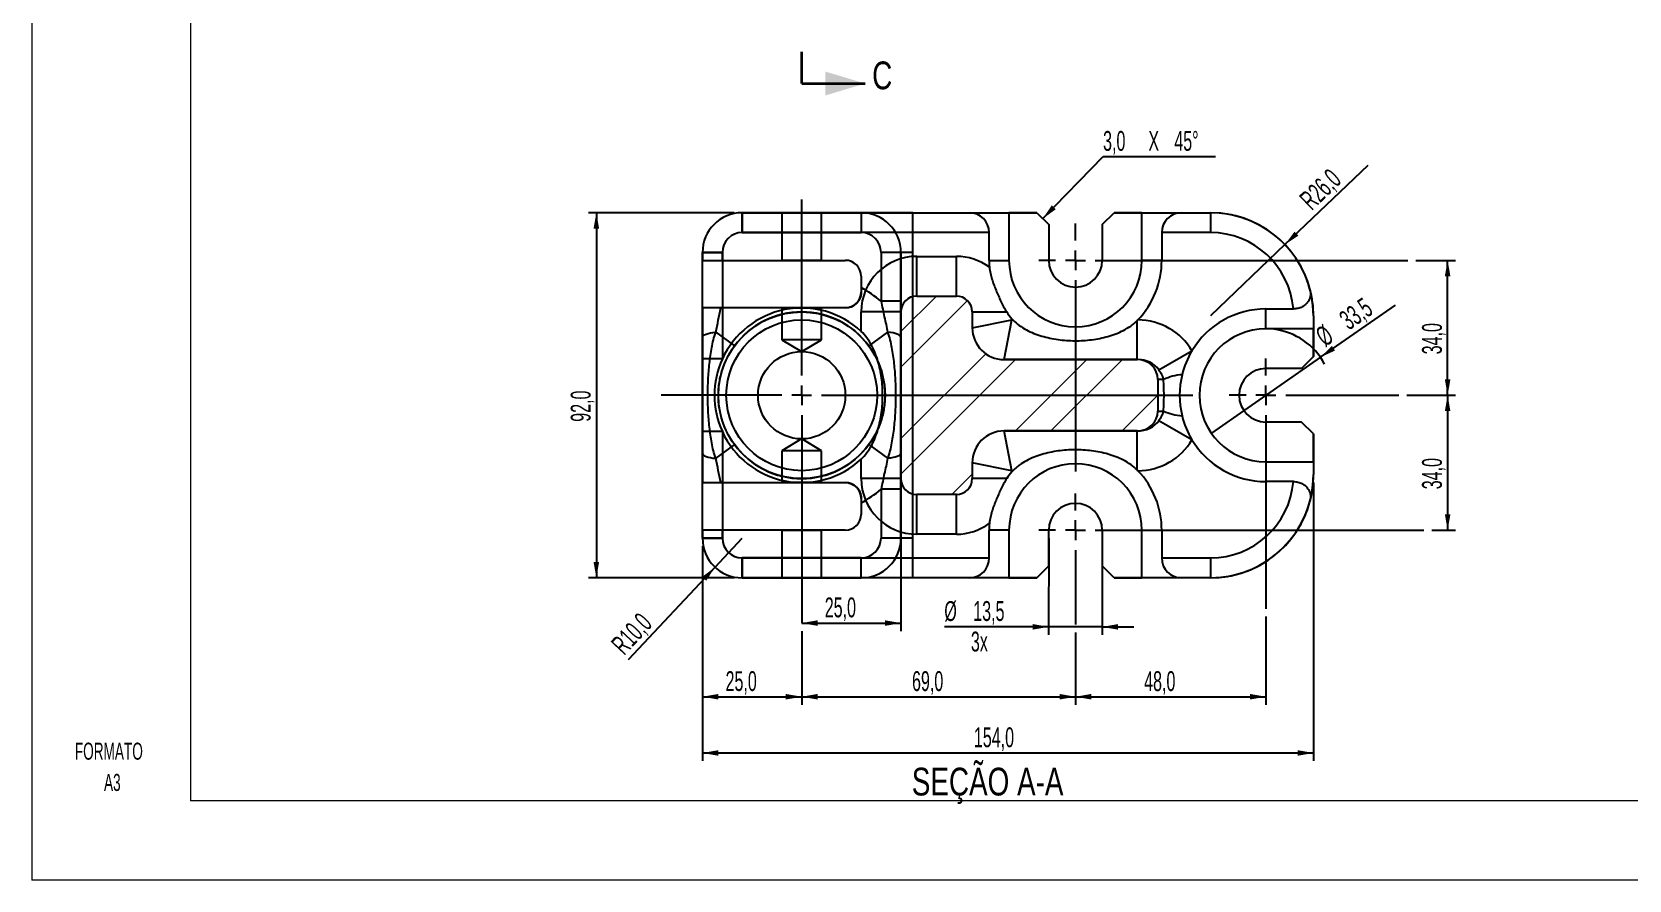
# Model space of a CAD drawing. Header units: millimetres. Extents: x 0 to 840, y 0 to 594.
# Drawn here: x 0 to 402.5, y 0 to 213.7 of the extents above; entities that cross this region are included whole.
import ezdxf

# ---------------------------------------------------------------- set-up
doc = ezdxf.new("R2010")
doc.units = ezdxf.units.MM
doc.header["$LTSCALE"] = 2
doc.linetypes.add('PHANTOM', pattern=[12.7, 6.35, -1.27, 1.27, -1.27, 1.27, -1.27])
doc.layers.add('COTAS', color=7, linetype='Continuous')
doc.styles.add('SLDTEXTSTYLE0', font='TXT', dxfattribs={"width": 0.595745})
doc.styles.add('SLDTEXTSTYLE5', font='TXT', dxfattribs={"width": 0.605})
doc.styles.add('SLDTEXTSTYLE6', font='TXT', dxfattribs={"width": 0.75})
doc.dimstyles.new('SLDDIMSTYLE0', dxfattribs={"dimtxt": 5, "dimasz": 4, "dimexe": 0, "dimexo": 0.0625, "dimgap": 1.25, "dimtad": 1, "dimdec": 1, "dimrnd": 1e-09, "dimzin": 12, "dimdsep": 46, "dimtxsty": 'SLDTEXTSTYLE5', "dimsah": 1, "dimcen": 0.09, "dimadec": 0, "dimazin": 3, "dimtfac": 1, "dimtdec": 3, "dimtofl": 0, "dimtmove": 0, "dimatfit": 3, "dimfxl": 0, "dimfrac": 2, "dimtolj": 1, "dimtzin": 12, "dimarcsym": 0})
doc.dimstyles.new('SLDDIMSTYLE1', dxfattribs={"dimtxt": 5, "dimasz": 4, "dimexe": 0, "dimexo": 0.0625, "dimgap": 1.25, "dimtad": 1, "dimdec": 1, "dimrnd": 1e-09, "dimzin": 12, "dimdsep": 46, "dimtxsty": 'SLDTEXTSTYLE5', "dimsah": 1, "dimcen": 0, "dimadec": 0, "dimazin": 3, "dimtfac": 1, "dimtdec": 3, "dimtofl": 0, "dimtmove": 0, "dimatfit": 3, "dimfxl": 0, "dimfrac": 2, "dimtolj": 1, "dimtzin": 12, "dimarcsym": 0})
doc.dimstyles.new('SLDDIMSTYLE2', dxfattribs={"dimtxt": 5, "dimasz": 4, "dimexe": 0, "dimexo": 0.0625, "dimgap": 1.25, "dimtad": 1, "dimdec": 1, "dimrnd": 1e-09, "dimzin": 12, "dimdsep": 46, "dimtxsty": 'SLDTEXTSTYLE5', "dimsah": 1, "dimcen": 0.09, "dimadec": 0, "dimazin": 3, "dimtfac": 1, "dimtdec": 3, "dimtmove": 0, "dimatfit": 0, "dimfxl": 0, "dimfrac": 2, "dimtolj": 1, "dimtzin": 12, "dimarcsym": 0})
doc.dimstyles.new('SLDDIMSTYLE3', dxfattribs={"dimtxt": 5, "dimasz": 4, "dimexe": 0, "dimexo": 0.0625, "dimgap": 1.25, "dimtad": 1, "dimdec": 1, "dimrnd": 1e-09, "dimzin": 12, "dimdsep": 46, "dimtxsty": 'SLDTEXTSTYLE5', "dimblk1": 'NONE', "dimsah": 1, "dimcen": 0, "dimadec": 0, "dimazin": 3, "dimtfac": 1, "dimtdec": 3, "dimtmove": 0, "dimatfit": 3, "dimldrblk": 'NONE', "dimfxl": 0, "dimfrac": 2, "dimtolj": 1, "dimtzin": 12, "dimarcsym": 0})

# ---------------------------------------------------------------- blocks, each defined once
blk = doc.blocks.new('SW_NOTE_0')
at = {"color": 0, "linetype": 'Continuous', "lineweight": 18, "insert": (0, 5.55), "char_height": 4.303, "attachment_point": 1, "style": 'SLDTEXTSTYLE0'}
blk.add_mtext('FORMATO', dxfattribs=at)
blk = doc.blocks.new('SW_NOTE_0_1')
at = {"color": 0, "linetype": 'Continuous', "lineweight": 18, "insert": (0, 5.55), "char_height": 4.303, "attachment_point": 1, "style": 'SLDTEXTSTYLE0'}
blk.add_mtext('A3', dxfattribs=at)
blk = doc.blocks.new('Bloco2')
at = {"color": 7, "linetype": 'Continuous', "lineweight": 18}
for p, q in [((0.17, 594.13), (0.17, 0.13)), ((40.17, 574.13), (40.17, 20.13)), ((821.17, 20.13), (40.17, 20.13)), ((840.17, 0.13), (0.17, 0.13))]:
    blk.add_line(p, q, dxfattribs=at)
for name, p in [('SW_NOTE_0', (10.98, 29.2)), ('SW_NOTE_0_1', (18.33, 21.33))]:
    blk.add_blockref(name, p, dxfattribs=at)
blk = doc.blocks.new('_D_6')
at = {"layer": 'COTAS'}
for p, q in [((177.01, 168.15), (140.25, 168.15)), ((142.25, 168.15), (142.25, 76.15)), ((177.01, 76.15), (140.25, 76.15))]:
    blk.add_line(p, q, dxfattribs=at)
for points in [[(142.25, 168.15), (141.55, 164.15), (142.95, 164.15)], [(142.25, 76.15), (142.95, 80.15), (141.55, 80.15)]]:
    blk.add_solid(points, dxfattribs=at)
at = {"layer": 'COTAS', "insert": (135.8, 115.47), "char_height": 5, "attachment_point": 1, "rotation": 90, "style": 'SLDTEXTSTYLE5'}
blk.add_mtext('92,0', dxfattribs=at)
blk = doc.blocks.new('_D_7')
at = {"layer": 'COTAS'}
for p, q in [((169.01, 84.15), (169.01, 44.19)), ((194.01, 62.71), (194.01, 44.19)), ((169.01, 46.19), (194.01, 46.19))]:
    blk.add_line(p, q, dxfattribs=at)
for points in [[(169.01, 46.19), (173.01, 45.49), (173.01, 46.89)], [(194.01, 46.19), (190.01, 46.89), (190.01, 45.49)]]:
    blk.add_solid(points, dxfattribs=at)
at = {"layer": 'COTAS', "insert": (174.82, 52.63), "char_height": 5, "attachment_point": 1, "style": 'SLDTEXTSTYLE5'}
blk.add_mtext('25,0', dxfattribs=at)
blk = doc.blocks.new('_D_8')
at = {"layer": 'COTAS'}
for p, q in [((194.01, 62.71), (194.01, 44.19)), ((263.01, 62.38), (263.01, 44.19)), ((194.01, 46.19), (263.01, 46.19))]:
    blk.add_line(p, q, dxfattribs=at)
for points in [[(194.01, 46.19), (198.01, 45.49), (198.01, 46.89)], [(263.01, 46.19), (259.01, 46.89), (259.01, 45.49)]]:
    blk.add_solid(points, dxfattribs=at)
at = {"layer": 'COTAS', "insert": (221.82, 52.63), "char_height": 5, "attachment_point": 1, "style": 'SLDTEXTSTYLE5'}
blk.add_mtext('69,0', dxfattribs=at)
blk = doc.blocks.new('_D_9')
at = {"layer": 'COTAS'}
for p, q in [((311.01, 66.37), (311.01, 44.19)), ((263.01, 62.38), (263.01, 44.19)), ((263.01, 46.19), (311.01, 46.19))]:
    blk.add_line(p, q, dxfattribs=at)
for points in [[(263.01, 46.19), (267.01, 45.49), (267.01, 46.89)], [(311.01, 46.19), (307.01, 46.89), (307.01, 45.49)]]:
    blk.add_solid(points, dxfattribs=at)
at = {"layer": 'COTAS', "insert": (280.32, 52.63), "char_height": 5, "attachment_point": 1, "style": 'SLDTEXTSTYLE5'}
blk.add_mtext('48,0', dxfattribs=at)
blk = doc.blocks.new('_D_10')
at = {"layer": 'COTAS'}
for p, q in [((323.01, 100.15), (323.01, 30.02)), ((169.01, 84.15), (169.01, 30.02)), ((169.01, 32.02), (323.01, 32.02))]:
    blk.add_line(p, q, dxfattribs=at)
for points in [[(169.01, 32.02), (173.01, 31.32), (173.01, 32.72)], [(323.01, 32.02), (319.01, 32.72), (319.01, 31.32)]]:
    blk.add_solid(points, dxfattribs=at)
at = {"layer": 'COTAS', "insert": (237.41, 38.47), "char_height": 5, "attachment_point": 1, "style": 'SLDTEXTSTYLE5'}
blk.add_mtext('154,0', dxfattribs=at)
blk = doc.blocks.new('_D_11')
at = {"layer": 'COTAS'}
for p, q in [((348.8, 156.15), (358.81, 156.15)), ((356.81, 122.15), (356.81, 156.15)), ((346.51, 122.15), (358.81, 122.15))]:
    blk.add_line(p, q, dxfattribs=at)
for points in [[(356.81, 156.15), (356.11, 152.15), (357.51, 152.15)], [(356.81, 122.15), (357.51, 126.15), (356.11, 126.15)]]:
    blk.add_solid(points, dxfattribs=at)
at = {"layer": 'COTAS', "insert": (350.36, 132.47), "char_height": 5, "attachment_point": 1, "rotation": 90, "style": 'SLDTEXTSTYLE5'}
blk.add_mtext('34,0', dxfattribs=at)
blk = doc.blocks.new('_D_12')
at = {"layer": 'COTAS'}
for p, q in [((346.51, 122.15), (358.81, 122.15)), ((356.81, 122.15), (356.81, 88.15)), ((352.79, 88.15), (358.81, 88.15))]:
    blk.add_line(p, q, dxfattribs=at)
for points in [[(356.81, 122.15), (356.11, 118.15), (357.51, 118.15)], [(356.81, 88.15), (357.51, 92.15), (356.11, 92.15)]]:
    blk.add_solid(points, dxfattribs=at)
at = {"layer": 'COTAS', "insert": (350.36, 98.47), "char_height": 5, "attachment_point": 1, "rotation": 90, "style": 'SLDTEXTSTYLE5'}
blk.add_mtext('34,0', dxfattribs=at)
blk = doc.blocks.new('_D_13')
at = {"layer": 'COTAS'}
for q in [(336.79, 180.15), (297.01, 142.15)]:
    blk.add_line((315.81, 160.11), q, dxfattribs=at)
blk.add_solid([(315.81, 160.11), (319.18, 162.37), (318.22, 163.38)], dxfattribs=at)
at = {"layer": 'COTAS', "insert": (319.09, 172.14), "char_height": 5, "attachment_point": 1, "rotation": 43.6894, "style": 'SLDTEXTSTYLE5'}
blk.add_mtext('R26,0', dxfattribs=at)
blk = doc.blocks.new('_D_14')
at = {"layer": 'COTAS'}
for p, q in [((256.26, 86.16), (256.24, 61.8)), ((269.76, 86.15), (269.74, 61.79)), ((256.24, 63.8), (229.96, 63.82)), ((269.74, 63.79), (256.24, 63.8)), ((269.74, 63.79), (277.74, 63.79))]:
    blk.add_line(p, q, dxfattribs=at)
for points in [[(256.24, 63.8), (252.24, 64.5), (252.24, 63.1)], [(269.74, 63.79), (273.74, 63.09), (273.74, 64.49)]]:
    blk.add_solid(points, dxfattribs=at)
at = {"layer": 'COTAS', "char_height": 5, "attachment_point": 1, "rotation": 359.9627, "style": 'SLDTEXTSTYLE5'}
for s, insert in [('%%c', (229.96, 70.28)), ('13,5', (237.25, 70.29)), ('3x', (236.66, 62.6))]:
    blk.add_mtext(s, dxfattribs=dict(at, insert=insert))
blk = doc.blocks.new('_D_15')
at = {"layer": 'COTAS'}
for q in [(343.66, 144.88), (297.26, 112.58)]:
    blk.add_line((324.75, 131.72), q, dxfattribs=at)
blk.add_arc((311.01, 122.15), 16.75, 28.0311, 83.1909, dxfattribs=at)
blk.add_solid([(324.75, 131.72), (328.44, 133.43), (327.64, 134.58)], dxfattribs=at)
at = {"layer": 'COTAS', "char_height": 5, "attachment_point": 1, "rotation": 34.8402, "style": 'SLDTEXTSTYLE5'}
for s, insert in [('33,5', (329.03, 142.51)), ('%%c', (323.05, 138.34))]:
    blk.add_mtext(s, dxfattribs=dict(at, insert=insert))
blk = doc.blocks.new('_None')
blk = doc.blocks.new('SW_CHAMFER_DIMENSION_1')
at = {"layer": 'COTAS', "color": 0}
for p, q in [((-15.21, -15.64), (0, 0)), ((0, 0), (28.34, 0))]:
    blk.add_line(p, q, dxfattribs=at)
blk.add_solid([(-15.21, -15.64), (-11.92, -13.27), (-12.93, -12.29)], dxfattribs=at)
at = {"layer": 'COTAS', "color": 0, "char_height": 5, "attachment_point": 1, "style": 'SLDTEXTSTYLE5'}
for s, insert in [('3,0', (0, 6.45)), ('X', (11.42, 6.45)), ('45°', (17.95, 6.45))]:
    blk.add_mtext(s, dxfattribs=dict(at, insert=insert))
blk = doc.blocks.new('_D_16')
at = {"layer": 'COTAS'}
for q in [(179.01, 86.15), (150.3, 55.46)]:
    blk.add_line((172.18, 78.85), q, dxfattribs=at)
blk.add_solid([(172.18, 78.85), (168.93, 76.4), (169.96, 75.45)], dxfattribs=at)
at = {"layer": 'COTAS', "insert": (145.61, 59.84), "char_height": 5, "attachment_point": 1, "rotation": 46.9187, "style": 'SLDTEXTSTYLE5'}
blk.add_mtext('R10,0', dxfattribs=at)
blk = doc.blocks.new('_D_17')
at = {"layer": 'COTAS'}
for p, q in [((219.01, 99.15), (219.01, 62.75)), ((194.01, 64.75), (219.01, 64.75))]:
    blk.add_line(p, q, dxfattribs=at)
for points in [[(194.01, 64.75), (198.01, 64.05), (198.01, 65.45)], [(219.01, 64.75), (215.01, 65.45), (215.01, 64.05)]]:
    blk.add_solid(points, dxfattribs=at)
at = {"layer": 'COTAS', "insert": (199.82, 71.2), "char_height": 5, "attachment_point": 1, "style": 'SLDTEXTSTYLE5'}
blk.add_mtext('25,0', dxfattribs=at)
blk = doc.blocks.new('SW_CENTERMARKSYMBOL_1')
at = {"layer": 'COTAS', "color": 0}
for p, q in [((0, 5), (0, 49.33)), ((-5, 0), (-35.43, 0)), ((0, 0), (-2.5, 0)), ((0, 0), (0, 2.5)), ((0, 0), (0, -2.5)), ((0, 0), (2.5, 0)), ((5, 0), (98.57, 0)), ((0, -5), (0, -57.44))]:
    blk.add_line(p, q, dxfattribs=at)
blk = doc.blocks.new('SW_CENTERMARKSYMBOL_2')
at = {"layer": 'COTAS', "color": 0}
for p, q in [((0, 5), (0, 9.25)), ((-5, 0), (-9.25, 0)), ((0, 0), (-2.5, 0)), ((0, 0), (0, 2.5)), ((0, 0), (0, -2.5)), ((0, 0), (2.5, 0)), ((5, 0), (33.51, 0)), ((0, -5), (0, -53.78))]:
    blk.add_line(p, q, dxfattribs=at)
blk = doc.blocks.new('SW_CENTERMARKSYMBOL_3')
at = {"layer": 'COTAS', "color": 0}
for p, q in [((0, 5), (0, 9.25)), ((-5, 0), (-9.25, 0)), ((0, 0), (-2.5, 0)), ((0, 0), (0, 2.5)), ((0, 0), (0, -2.5)), ((0, 0), (2.5, 0)), ((5, 0), (83.79, 0)), ((0, -5), (0, -53.19))]:
    blk.add_line(p, q, dxfattribs=at)
blk = doc.blocks.new('SW_CENTERMARKSYMBOL_4')
at = {"layer": 'COTAS', "color": 0}
for p, q in [((0, 5), (0, 9.25)), ((-5, 0), (-9.25, 0)), ((0, 0), (-2.5, 0)), ((0, 0), (0, 2.5)), ((0, 0), (0, -2.5)), ((0, 0), (2.5, 0)), ((5, 0), (87.79, 0)), ((0, -5), (0, -23.77))]:
    blk.add_line(p, q, dxfattribs=at)

msp = doc.modelspace()

# ---------------------------------------------------------------- hatches: boundary and pattern name
at = {"layer": 'COTAS', "linetype": 'Continuous', "lineweight": 18}
h = msp.add_hatch(dxfattribs=at)
h.set_pattern_fill('ANSI32', color=256, scale=2, angle=3e-322, style=0)
edge = h.paths.add_edge_path(flags=0)
edge.add_line((245.006, 113.151), (278.534, 113.151))
edge.add_ellipse((278.534, 118.151), major_axis=(5.25, 0), ratio=0.9524241, start_angle=270, end_angle=360)
edge.add_line((283.784, 118.151), (283.784, 126.151))
edge.add_ellipse((278.534, 126.151), major_axis=(-5.25, 0), ratio=0.9524241, start_angle=180, end_angle=270)
edge.add_line((278.534, 131.151), (245.006, 131.151))
edge.add_arc((245.006, 139.151), 8, 180, 270, ccw=False)
edge.add_line((237.006, 139.151), (237.006, 143.151))
edge.add_arc((233.006, 143.151), 4, 0, 90)
edge.add_line((233.006, 147.151), (223.006, 147.151))
edge.add_arc((223.006, 143.151), 4, 90, 180)
edge.add_line((219.006, 143.151), (219.006, 101.151))
edge.add_arc((223.006, 101.151), 4, 180, 270)
edge.add_line((223.006, 97.151), (233.006, 97.151))
edge.add_arc((233.006, 101.151), 4, 270, 360)
edge.add_line((237.006, 101.151), (237.006, 105.151))
edge.add_arc((245.006, 105.151), 8, 90, 180, ccw=False)

# ---------------------------------------------------------------- linework, layer by layer
at = {"color": 7, "linetype": 'PHANTOM', "lineweight": 35}
msp.add_line((194.006, 200.703), (194.006, 208.703), dxfattribs=at)
at = {"color": 7, "linetype": 'Continuous', "lineweight": 35}
msp.add_line((194.006, 200.703), (210.006, 200.703), dxfattribs=at)
at = {"color": 7, "linetype": 'Continuous', "lineweight": 25}
for p, q in [((179.006, 168.151), (236.256, 168.151)), ((209.006, 168.151), (179.006, 168.151)), ((179.006, 163.151), (179.006, 168.151)), ((179.006, 168.151), (179.006, 163.151)), ((189.006, 168.151), (189.006, 156.151)), ((199.006, 168.151), (189.006, 168.151)), ((199.006, 156.151), (199.006, 168.151)), ((209.006, 168.151), (209.006, 163.151)), ((222.006, 168.151), (253.256, 168.151)), ((222.006, 76.151), (222.006, 168.151)), ((236.256, 168.151), (246.256, 168.151)), ((253.256, 168.151), (246.256, 168.151)), ((246.256, 168.151), (246.256, 156.151)), ((253.256, 168.151), (256.256, 165.151)), ((256.256, 165.151), (256.256, 156.151)), ((269.756, 165.151), (272.756, 168.151)), ((269.756, 165.151), (269.756, 156.151)), ((272.756, 168.151), (297.006, 168.151)), ((279.756, 168.151), (272.756, 168.151)), ((279.756, 168.151), (289.756, 168.151)), ((279.756, 156.151), (279.756, 168.151)), ((289.756, 168.151), (297.006, 168.151)), ((297.006, 168.151), (297.006, 163.151)), ((241.256, 163.151), (179.006, 163.151)), ((179.006, 163.151), (209.006, 163.151)), ((241.256, 156.151), (241.256, 163.151)), ((297.006, 163.151), (284.756, 163.151)), ((284.756, 163.151), (284.756, 156.151)), ((169.006, 158.151), (169.006, 156.151)), ((169.006, 131.316), (169.006, 158.151)), ((174.006, 158.151), (169.006, 158.151)), ((169.006, 158.151), (174.006, 158.151)), ((174.006, 158.151), (174.006, 131.316)), ((174.006, 156.151), (174.006, 158.151)), ((214.006, 158.151), (214.006, 145.836)), ((219.006, 158.151), (214.006, 158.151)), ((219.006, 158.151), (219.006, 86.151)), ((222.006, 158.151), (219.006, 158.151)), ((219.006, 145.836), (219.006, 158.151)), ((222.006, 86.151), (222.006, 158.151)), ((223.006, 157.151), (233.006, 157.151)), ((223.006, 147.151), (223.006, 157.151)), ((233.006, 147.151), (233.006, 157.151)), ((169.006, 144.151), (169.006, 156.151)), ((169.006, 156.151), (174.006, 156.151)), ((169.006, 156.151), (205.006, 156.151)), ((174.006, 156.151), (205.006, 156.151)), ((199.006, 156.151), (189.006, 156.151)), ((241.256, 156.151), (246.256, 156.151)), ((284.756, 156.151), (279.756, 156.151)), ((209.006, 152.151), (209.006, 149.28)), ((209.006, 152.151), (209.006, 148.151)), ((219.006, 145.836), (214.006, 145.836)), ((223.006, 147.151), (233.006, 147.151)), ((205.006, 144.151), (169.006, 144.151)), ((189.006, 144.151), (189.006, 136.151)), ((189.006, 144.151), (199.006, 144.151)), ((199.006, 136.151), (199.006, 144.151)), ((209.006, 138.244), (209.006, 143.151)), ((219.006, 143.151), (209.006, 143.151)), ((219.006, 101.151), (219.006, 143.151)), ((237.006, 143.151), (237.006, 139.151)), ((237.006, 143.151), (245.679, 143.151)), ((237.006, 139.151), (247.006, 141.151)), ((245.006, 131.151), (247.006, 141.151)), ((247.006, 141.418), (247.006, 141.151)), ((247.006, 141.151), (247.256, 141.151)), ((278.557, 131.151), (278.557, 140.947)), ((311.006, 143.901), (317.933, 143.901)), ((311.006, 138.901), (311.006, 143.901)), ((323.006, 142.151), (323.006, 138.901)), ((323.006, 142.151), (323.006, 131.901)), ((172.34, 138.037), (177.071, 134.568)), ((215.673, 138.037), (210.942, 134.568)), ((323.006, 138.901), (311.006, 138.901)), ((323.006, 131.901), (323.006, 138.901)), ((189.006, 136.151), (193.999, 133.151)), ((199.006, 136.151), (189.006, 136.151)), ((194.014, 133.151), (199.006, 136.151)), ((284.015, 128.554), (292.367, 133.36)), ((174.006, 131.316), (169.006, 131.316)), ((245.006, 131.151), (278.534, 131.151)), ((278.557, 131.151), (245.006, 131.151)), ((278.534, 131.151), (278.557, 131.151)), ((320.006, 128.901), (311.006, 128.901)), ((323.006, 131.901), (320.006, 128.901)), ((285.209, 126.151), (283.784, 126.151)), ((283.784, 126.151), (283.784, 118.151)), ((283.784, 118.151), (285.209, 118.151)), ((169.006, 86.151), (169.006, 112.986)), ((174.006, 112.986), (169.006, 112.986)), ((174.006, 112.986), (174.006, 86.151)), ((278.534, 113.151), (245.006, 113.151)), ((245.006, 113.151), (278.557, 113.151)), ((247.006, 103.151), (245.006, 113.151)), ((278.557, 113.151), (278.534, 113.151)), ((278.557, 103.355), (278.557, 113.151)), ((292.367, 110.941), (284.015, 115.748)), ((320.006, 115.401), (311.006, 115.401)), ((323.006, 112.401), (320.006, 115.401)), ((177.071, 109.733), (172.34, 106.264)), ((193.999, 111.151), (189.006, 108.151)), ((199.006, 108.151), (194.013, 111.151)), ((210.942, 109.733), (215.673, 106.264)), ((323.006, 112.401), (323.006, 102.151)), ((323.006, 105.401), (323.006, 112.401)), ((189.006, 108.151), (189.006, 100.151)), ((199.006, 108.151), (189.006, 108.151)), ((199.006, 100.151), (199.006, 108.151)), ((209.006, 101.151), (209.006, 106.057)), ((237.006, 105.151), (237.006, 101.151)), ((247.006, 103.151), (237.006, 105.151)), ((311.006, 105.401), (323.006, 105.401)), ((311.006, 105.401), (311.006, 100.401)), ((323.006, 105.401), (323.006, 102.151)), ((219.006, 101.151), (209.006, 101.151)), ((245.679, 101.151), (237.006, 101.151)), ((247.006, 103.151), (247.006, 102.884)), ((247.256, 103.151), (247.006, 103.151)), ((169.006, 88.151), (169.006, 100.151)), ((169.006, 100.151), (205.006, 100.151)), ((199.006, 100.151), (189.006, 100.151)), ((214.006, 98.465), (214.006, 86.151)), ((219.006, 98.465), (214.006, 98.465)), ((219.006, 86.151), (219.006, 98.465)), ((233.006, 97.151), (223.006, 97.151)), ((223.006, 87.151), (223.006, 97.151)), ((233.006, 87.151), (233.006, 97.151)), ((317.933, 100.401), (311.006, 100.401)), ((209.006, 96.151), (209.006, 92.151)), ((209.006, 95.021), (209.006, 92.151)), ((169.006, 88.151), (169.006, 86.151)), ((205.006, 88.151), (169.006, 88.151)), ((174.006, 88.151), (169.006, 88.151)), ((174.006, 86.151), (169.006, 86.151)), ((169.006, 86.151), (174.006, 86.151)), ((174.006, 86.151), (174.006, 88.151)), ((205.006, 88.151), (174.006, 88.151)), ((189.006, 88.151), (189.006, 76.151)), ((189.006, 88.151), (199.006, 88.151)), ((199.006, 76.151), (199.006, 88.151)), ((219.006, 86.151), (214.006, 86.151)), ((222.006, 86.151), (219.006, 86.151)), ((233.006, 87.151), (223.006, 87.151)), ((241.256, 81.151), (241.256, 88.151)), ((246.256, 88.151), (241.256, 88.151)), ((246.256, 88.151), (246.256, 76.151)), ((256.256, 79.151), (256.256, 88.151)), ((269.756, 88.151), (269.756, 79.151)), ((279.756, 76.151), (279.756, 88.151)), ((279.756, 88.151), (284.756, 88.151)), ((284.756, 88.151), (284.756, 81.151)), ((209.006, 81.151), (179.006, 81.151)), ((179.006, 81.151), (241.256, 81.151)), ((179.006, 76.151), (179.006, 81.151)), ((179.006, 81.151), (179.006, 76.151)), ((209.006, 76.151), (209.006, 81.151)), ((284.756, 81.151), (297.006, 81.151)), ((297.006, 81.151), (297.006, 76.151)), ((253.256, 76.151), (256.256, 79.151)), ((272.756, 76.151), (269.756, 79.151)), ((236.256, 76.151), (179.006, 76.151)), ((179.006, 76.151), (209.006, 76.151)), ((199.006, 76.151), (189.006, 76.151)), ((253.256, 76.151), (222.006, 76.151)), ((246.256, 76.151), (236.256, 76.151)), ((246.256, 76.151), (253.256, 76.151)), ((272.756, 76.151), (279.756, 76.151)), ((297.006, 76.151), (272.756, 76.151)), ((289.756, 76.151), (279.756, 76.151)), ((297.006, 76.151), (289.756, 76.151))]:
    msp.add_line(p, q, dxfattribs=at)
at = {"color": 7, "linetype": 'Continuous', "lineweight": 25, "flags": 128}
for points in [[(169.006, 136.815), (169.065, 137.014), (169.241, 137.208), (169.53, 137.392), (169.924, 137.563), (170.415, 137.717), (170.99, 137.849), (171.637, 137.956), (172.34, 138.037)], [(219.006, 136.815), (218.947, 137.014), (218.771, 137.208), (218.483, 137.392), (218.089, 137.563), (217.598, 137.717), (217.023, 137.849), (216.376, 137.956), (215.673, 138.037)], [(169.006, 107.486), (169.065, 107.288), (169.241, 107.094), (169.53, 106.909), (169.924, 106.738), (170.415, 106.585), (170.99, 106.453), (171.637, 106.345), (172.34, 106.264)], [(219.006, 107.486), (218.947, 107.288), (218.771, 107.094), (218.483, 106.909), (218.089, 106.738), (217.598, 106.585), (217.023, 106.453), (216.376, 106.345), (215.673, 106.264)]]:
    msp.add_lwpolyline(points, dxfattribs=at)
at = {"color": 7, "linetype": 'Continuous', "lineweight": 25}
for radius in [21, 19, 11, 11]:
    msp.add_circle((194.006, 122.151), radius, dxfattribs=at)
for centre, radius, start, end in [((179.006, 158.151), 10, 90, 180), ((179.006, 158.151), 10, 90, 180), ((209.006, 158.151), 10, 0, 90), ((209.006, 158.151), 10, 0, 90), ((236.256, 163.151), 5, 0, 90), ((289.756, 163.151), 5, 90, 180), ((297.006, 142.151), 26, 15.04724, 90), ((297.006, 142.151), 26, 0, 90), ((179.006, 158.151), 5, 90, 180), ((179.006, 158.151), 5, 90, 180), ((209.006, 158.151), 5, 0, 90), ((297.006, 142.151), 21, 4.78019, 90), ((223.006, 143.151), 14, 90, 180), ((233.006, 143.151), 14, 53.53964, 90), ((205.006, 152.151), 4, 0, 90), ((205.006, 152.151), 4, 0, 90), ((263.006, 156.151), 21.75, 180, 184.58921), ((263.006, 156.151), 16.75, 180, 0), ((263.006, 156.151), 6.75, 180, 0), ((263.006, 156.151), 6.75, 180, 0), ((263.006, 156.151), 21.75, 316.39284, 0), ((194.006, 122.151), 31, 49.82223, 61.06147), ((205.006, 148.151), 4, 270, 0), ((223.006, 143.151), 4, 90, 180), ((223.006, 143.151), 4, 90, 180), ((233.006, 143.151), 4, 0, 90), ((233.006, 143.151), 4, 0, 90), ((297.006, 142.151), 26, 0, 15.04724), ((194.006, 122.151), 22, 47.01411, 155.38002), ((194.006, 122.151), 21, 36.24932, 143.75068), ((263.006, 156.151), 21.75, 222.63934, 223.60282), ((311.006, 122.151), 21.75, 90, 148.97704), ((245.006, 139.151), 8, 180, 270), ((245.006, 139.151), 8, 180, 270), ((311.006, 122.151), 16.75, 90, 270), ((311.006, 122.151), 21.75, 148.97704, 166.19027), ((194.006, 122.151), 22, 155.38002, 204.61998), ((311.006, 122.151), 6.75, 90, 270), ((311.006, 122.151), 6.75, 90, 270), ((291.343, 111.851), 15.56, 95.37697, 113.21766), ((311.006, 122.151), 21.75, 166.19027, 193.80973), ((291.343, 132.451), 15.56, 246.78234, 264.62303), ((311.006, 122.151), 21.75, 193.80973, 211.02296), ((194.006, 122.151), 22, 204.61998, 312.98589), ((245.006, 105.151), 8, 90, 180), ((245.006, 105.151), 8, 90, 180), ((194.006, 122.151), 21, 216.24932, 323.75068), ((311.006, 122.151), 21.75, 211.02296, 270), ((263.006, 88.151), 16.75, 0, 180), ((223.006, 101.151), 14, 180, 270), ((223.006, 101.151), 4, 180, 270), ((223.006, 101.151), 4, 180, 270), ((233.006, 101.151), 4, 270, 0), ((233.006, 101.151), 4, 270, 0), ((263.006, 88.151), 21.75, 136.39718, 137.36066), ((263.006, 88.151), 21.75, 0, 43.60716), ((297.006, 102.151), 26, 270, 0), ((297.006, 102.151), 26, 344.95276, 0), ((205.006, 96.151), 4, 0, 90), ((194.006, 122.151), 31, 298.93853, 310.17777), ((297.006, 102.151), 21, 270, 355.21981), ((263.006, 88.151), 6.75, 0, 180), ((263.006, 88.151), 6.75, 0, 180), ((297.006, 102.151), 26, 270, 344.95276), ((205.006, 92.151), 4, 270, 0), ((205.006, 92.151), 4, 270, 0), ((233.006, 101.151), 14, 270, 306.46036), ((263.006, 88.151), 21.75, 175.41079, 180), ((179.006, 86.151), 10, 180, 270), ((179.006, 86.151), 10, 180, 270), ((179.006, 86.151), 5, 180, 270), ((179.006, 86.151), 5, 180, 270), ((209.006, 86.151), 5, 270, 0), ((209.006, 86.151), 10, 270, 0), ((209.006, 86.151), 10, 270, 0), ((236.256, 81.151), 5, 270, 0), ((289.756, 81.151), 5, 180, 270)]:
    msp.add_arc(centre, radius, start, end, dxfattribs=at)
for centre, major_axis, ratio, start_param, end_param in [((278.557, 126.151), (-15.749, 0), 0.9524241, 3.642973, 4.6997769), ((278.534, 126.151), (-5.25, 0), 0.9524241, 3.1415927, 4.712389), ((278.557, 126.151), (6.225, 0), 0.8032071, 0.5013804, 1.5707963), ((278.534, 118.151), (5.25, 0), 0.9524241, 4.712389, 6.2831853), ((278.557, 118.151), (6.225, 0), 0.8032071, 4.712389, 5.781805), ((278.557, 118.151), (15.749, 0), 0.9524241, 4.725001, 5.781805)]:
    msp.add_ellipse(centre, major_axis=major_axis, ratio=ratio, start_param=start_param, end_param=end_param, dxfattribs=at)
for points, knots in [([(222.006, 168.151), (221.683, 168.151), (221.361, 168.151), (220.725, 168.151), (220.412, 168.151), (219.487, 168.151), (218.887, 168.151), (217.718, 168.151), (217.148, 168.151), (216.033, 168.151), (215.487, 168.151), (213.888, 168.151), (212.879, 168.151), (211.406, 168.151), (210.921, 168.151), (210.201, 168.151), (209.961, 168.151), (209.483, 168.151), (209.244, 168.151), (209.006, 168.151)], [0, 0, 0, 0, 0.0625, 0.0625, 0.125, 0.125, 0.25, 0.25, 0.375, 0.375, 0.5, 0.5, 0.75, 0.75, 0.875, 0.875, 0.9375, 0.9375, 1, 1, 1, 1]), ([(222.006, 158.151), (222.006, 158.579), (222.006, 159.014), (222.006, 159.871), (222.006, 160.296), (222.006, 161.558), (222.006, 162.387), (222.006, 164.034), (222.006, 164.853), (222.006, 166.496), (222.006, 167.321), (222.006, 168.151)], [0, 0, 0, 0, 0.125, 0.125, 0.25, 0.25, 0.5, 0.5, 0.75, 0.75, 1, 1, 1, 1]), ([(241.326, 154.41), (241.367, 153.898), (241.448, 153.397), (241.661, 152.409), (241.793, 151.922), (242.092, 150.957), (242.258, 150.478), (242.611, 149.526), (242.798, 149.054), (243.184, 148.117), (243.383, 147.652), (243.793, 146.727), (244.004, 146.268), (244.443, 145.358), (244.67, 144.907), (245.151, 144.017), (245.405, 143.577), (245.679, 143.151)], [0, 0, 0, 0, 0.125, 0.125, 0.25, 0.25, 0.375, 0.375, 0.5, 0.5, 0.625, 0.625, 0.75, 0.75, 0.875, 0.875, 1, 1, 1, 1]), ([(209.006, 148.151), (209.006, 147.869), (208.977, 147.593), (208.863, 147.054), (208.777, 146.789), (208.559, 146.293), (208.428, 146.061), (208.121, 145.627), (207.949, 145.43), (207.578, 145.076), (207.375, 144.918), (206.951, 144.646), (206.73, 144.532), (206.266, 144.346), (206.023, 144.274), (205.526, 144.177), (205.271, 144.151), (205.006, 144.151)], [0, 0, 0, 0, 0.125, 0.125, 0.25, 0.25, 0.375, 0.375, 0.5, 0.5, 0.625, 0.625, 0.75, 0.75, 0.875, 0.875, 1, 1, 1, 1]), ([(214.006, 145.836), (214.275, 144.517), (214.555, 143.212), (215.117, 140.617), (215.4, 139.327), (215.673, 138.037)], [0, 0, 0, 0, 0.5, 0.5, 1, 1, 1, 1]), ([(322.115, 148.901), (322.261, 148.357), (322.3, 147.812), (322.176, 146.989), (322.104, 146.717), (321.894, 146.19), (321.758, 145.934), (321.408, 145.437), (321.2, 145.205), (320.712, 144.778), (320.427, 144.582), (319.957, 144.339), (319.793, 144.265), (319.446, 144.136), (319.265, 144.081), (318.898, 143.992), (318.711, 143.958), (318.328, 143.912), (318.13, 143.901), (317.933, 143.901)], [0, 0, 0, 0, 0.25, 0.25, 0.375, 0.375, 0.5, 0.5, 0.625, 0.625, 0.75, 0.75, 0.8125, 0.8125, 0.875, 0.875, 0.9375, 0.9375, 1, 1, 1, 1]), ([(169.006, 144.151), (169.006, 142.908), (169.006, 141.675), (169.006, 139.227), (169.006, 138.017), (169.006, 136.815)], [0, 0, 0, 0, 0.5, 0.5, 1, 1, 1, 1]), ([(173.656, 144.151), (173.341, 144.151), (173.033, 144.151), (172.431, 144.151), (172.135, 144.151), (171.568, 144.151), (171.301, 144.151), (170.799, 144.151), (170.561, 144.151), (170.136, 144.151), (169.946, 144.151), (169.612, 144.151), (169.469, 144.151), (169.241, 144.151), (169.154, 144.151), (169.036, 144.151), (169.006, 144.151), (169.006, 144.151)], [0, 0, 0, 0, 0.125, 0.125, 0.25, 0.25, 0.375, 0.375, 0.5, 0.5, 0.625, 0.625, 0.75, 0.75, 0.875, 0.875, 1, 1, 1, 1]), ([(172.34, 138.037), (172.554, 139.049), (172.775, 140.063), (173.217, 142.1), (173.439, 143.122), (173.656, 144.151)], [0, 0, 0, 0, 0.5, 0.5, 1, 1, 1, 1]), ([(205.006, 144.151), (203.719, 144.151), (202.444, 144.151), (200.523, 144.151), (199.882, 144.151), (198.588, 144.151), (197.936, 144.151), (196.609, 144.151), (195.934, 144.151), (194.893, 144.151), (194.539, 144.151), (193.83, 144.151), (193.48, 144.151), (191.758, 144.151), (190.453, 144.151), (188.53, 144.151), (187.894, 144.151), (186.628, 144.151), (185.996, 144.151), (184.101, 144.151), (182.834, 144.151), (180.273, 144.151), (178.98, 144.151), (176.353, 144.151), (175.019, 144.151), (173.656, 144.151)], [0, 0, 0, 0, 0.125, 0.125, 0.1875, 0.1875, 0.25, 0.25, 0.3125, 0.3125, 0.34375, 0.34375, 0.375, 0.375, 0.5, 0.5, 0.5625, 0.5625, 0.625, 0.625, 0.75, 0.75, 0.875, 0.875, 1, 1, 1, 1]), ([(247.256, 141.151), (247.753, 140.629), (248.29, 140.173), (249.423, 139.348), (250.018, 138.981), (251.256, 138.316), (251.9, 138.019), (253.201, 137.497), (253.86, 137.269), (255.866, 136.671), (257.236, 136.384), (260.043, 135.996), (261.449, 135.901), (263.558, 135.891), (264.261, 135.91), (265.668, 135.995), (266.373, 136.06), (268.48, 136.33), (269.854, 136.603), (271.865, 137.177), (272.528, 137.396), (273.834, 137.899), (274.482, 138.185), (275.735, 138.831), (276.342, 139.189), (277.214, 139.797), (277.499, 140.012), (278.045, 140.463), (278.307, 140.699), (278.557, 140.947)], [0, 0, 0, 0, 0.0625, 0.0625, 0.125, 0.125, 0.1875, 0.1875, 0.25, 0.25, 0.375, 0.375, 0.5, 0.5, 0.5625, 0.5625, 0.625, 0.625, 0.75, 0.75, 0.8125, 0.8125, 0.875, 0.875, 0.9375, 0.9375, 0.96875, 0.96875, 1, 1, 1, 1]), ([(172.34, 106.264), (172.107, 106.897), (171.923, 107.541), (171.599, 108.838), (171.46, 109.492), (171.089, 111.465), (170.903, 112.795), (170.612, 115.469), (170.509, 116.805), (170.373, 119.478), (170.34, 120.815), (170.34, 123.487), (170.373, 124.823), (170.509, 127.495), (170.612, 128.831), (170.903, 131.503), (171.089, 132.836), (171.46, 134.81), (171.599, 135.464), (171.923, 136.761), (172.107, 137.405), (172.34, 138.037)], [0, 0, 0, 0, 0.0625, 0.0625, 0.125, 0.125, 0.25, 0.25, 0.375, 0.375, 0.5, 0.5, 0.625, 0.625, 0.75, 0.75, 0.875, 0.875, 0.9375, 0.9375, 1, 1, 1, 1]), ([(209.006, 106.057), (209.551, 106.564), (210.025, 107.116), (210.882, 108.281), (211.263, 108.895), (211.78, 109.854), (211.943, 110.181), (212.249, 110.841), (212.392, 111.174), (212.796, 112.18), (213.029, 112.862), (213.438, 114.243), (213.613, 114.943), (213.91, 116.36), (214.033, 117.08), (214.324, 119.253), (214.417, 120.703), (214.416, 122.883), (214.393, 123.61), (214.297, 125.065), (214.225, 125.796), (213.933, 127.962), (213.641, 129.371), (213.032, 131.432), (212.8, 132.109), (212.266, 133.444), (211.965, 134.102), (211.272, 135.393), (210.888, 136.012), (210.027, 137.184), (209.551, 137.737), (209.006, 138.244)], [0, 0, 0, 0, 0.0625, 0.0625, 0.125, 0.125, 0.15625, 0.15625, 0.1875, 0.1875, 0.25, 0.25, 0.3125, 0.3125, 0.375, 0.375, 0.5, 0.5, 0.5625, 0.5625, 0.625, 0.625, 0.75, 0.75, 0.8125, 0.8125, 0.875, 0.875, 0.9375, 0.9375, 1, 1, 1, 1]), ([(215.673, 138.037), (215.906, 137.404), (216.09, 136.761), (216.414, 135.463), (216.553, 134.809), (216.924, 132.836), (217.11, 131.506), (217.401, 128.833), (217.504, 127.496), (217.64, 124.823), (217.673, 123.487), (217.673, 120.814), (217.64, 119.478), (217.504, 116.806), (217.401, 115.47), (217.11, 112.799), (216.924, 111.466), (216.553, 109.492), (216.414, 108.838), (216.089, 107.54), (215.906, 106.897), (215.673, 106.264)], [0, 0, 0, 0, 0.0625, 0.0625, 0.125, 0.125, 0.25, 0.25, 0.375, 0.375, 0.5, 0.5, 0.625, 0.625, 0.75, 0.75, 0.875, 0.875, 0.9375, 0.9375, 1, 1, 1, 1]), ([(169.006, 136.815), (169.006, 136.215), (169.006, 135.611), (169.006, 134.399), (169.006, 133.792), (169.006, 131.965), (169.006, 130.741), (169.006, 128.287), (169.006, 127.055), (169.006, 124.589), (169.006, 123.358), (169.006, 119.671), (169.006, 117.221), (169.006, 113.557), (169.006, 112.338), (169.006, 110.514), (169.006, 109.907), (169.006, 108.694), (169.006, 108.089), (169.006, 107.486)], [0, 0, 0, 0, 0.0625, 0.0625, 0.125, 0.125, 0.25, 0.25, 0.375, 0.375, 0.5, 0.5, 0.75, 0.75, 0.875, 0.875, 0.9375, 0.9375, 1, 1, 1, 1]), ([(177.071, 109.733), (176.402, 110.645), (175.822, 111.589), (175.069, 113.059), (174.836, 113.56), (174.415, 114.57), (174.225, 115.08), (173.717, 116.626), (173.458, 117.68), (173.192, 119.311), (173.124, 119.864), (173.031, 120.986), (172.984, 122.108), (173.027, 123.229), (173.114, 124.349), (173.181, 124.907), (173.443, 126.555), (173.705, 127.633), (174.385, 129.713), (174.802, 130.72), (175.557, 132.197), (175.832, 132.686), (176.421, 133.643), (176.736, 134.111), (177.071, 134.568)], [0, 0, 0, 0, 0.125, 0.125, 0.1875, 0.1875, 0.25, 0.25, 0.375, 0.375, 0.4375, 0.4375, 0.5, 0.5625, 0.5625, 0.625, 0.625, 0.75, 0.75, 0.875, 0.875, 0.9375, 0.9375, 1, 1, 1, 1]), ([(194.01, 133.151), (194.011, 133.151), (194.011, 133.151), (194.012, 133.151), (194.012, 133.151), (194.013, 133.151), (194.013, 133.151), (194.013, 133.151), (194.014, 133.151), (194.014, 133.151), (194.014, 133.151), (194.013, 133.151), (194.013, 133.151), (194.013, 133.151), (194.013, 133.151), (194.012, 133.151), (194.012, 133.151), (194.011, 133.151), (194.01, 133.151), (194.01, 133.151), (194.009, 133.151), (194.008, 133.151), (194.007, 133.151), (194.006, 133.151), (194.006, 133.151), (194.005, 133.151), (194.004, 133.151), (194.003, 133.151), (194.003, 133.151), (194.002, 133.151), (194.001, 133.151), (194.001, 133.151), (194, 133.151), (194, 133.151), (194, 133.151), (193.999, 133.151), (193.999, 133.151), (193.999, 133.151), (193.999, 133.151), (193.999, 133.151), (194, 133.151), (194, 133.151), (194, 133.151), (194.001, 133.151), (194.001, 133.151), (194.002, 133.151), (194.002, 133.151), (194.003, 133.151), (194.004, 133.151), (194.005, 133.151), (194.006, 133.151), (194.006, 133.151), (194.007, 133.151), (194.008, 133.151), (194.009, 133.151), (194.009, 133.151), (194.01, 133.151), (194.01, 133.151)], [0, 0, 0, 0, 0.000002403579, 0.000002403579, 0.000002403579, 0.000004807224, 0.000004807224, 0.000004807224, 0.000007212144, 0.000007212144, 0.000007212144, 0.000009617937, 0.000009617937, 0.000009617937, 0.000012023817, 0.000012023817, 0.000012023817, 0.000014428962, 0.000014428962, 0.000014428962, 0.000016832868, 0.000016832868, 0.000016832868, 0.000019235576, 0.000019235576, 0.000019235576, 0.000021637653, 0.000021637653, 0.000021637653, 0.000024039943, 0.000024039943, 0.000024039943, 0.000026443195, 0.000026443195, 0.000026443195, 0.000028847736, 0.000028847736, 0.000028847736, 0.000031253328, 0.000031253328, 0.000031253328, 0.000033659276, 0.000033659276, 0.000033659276, 0.000036064725, 0.000036064725, 0.000036064725, 0.00003846904, 0.00003846904, 0.00003846904, 0.000040872083, 0.000040872083, 0.000040872083, 0.000043274273, 0.000043274273, 0.000043274273, 0.000044763558, 0.000044763558, 0.000044763558, 0.000044763558]), ([(210.942, 134.568), (211.611, 133.656), (212.19, 132.713), (212.944, 131.243), (213.177, 130.742), (213.598, 129.731), (213.788, 129.221), (214.296, 127.675), (214.554, 126.622), (214.821, 124.991), (214.889, 124.437), (214.982, 123.315), (215.029, 122.194), (214.986, 121.073), (214.899, 119.952), (214.832, 119.394), (214.569, 117.746), (214.308, 116.669), (213.628, 114.589), (213.21, 113.582), (212.456, 112.104), (212.181, 111.615), (211.592, 110.658), (211.277, 110.191), (210.942, 109.733)], [0, 0, 0, 0, 0.125, 0.125, 0.1875, 0.1875, 0.25, 0.25, 0.375, 0.375, 0.4375, 0.4375, 0.5, 0.5625, 0.5625, 0.625, 0.625, 0.75, 0.75, 0.875, 0.875, 0.9375, 0.9375, 1, 1, 1, 1]), ([(219.006, 107.486), (219.006, 108.086), (219.006, 108.69), (219.006, 109.902), (219.006, 110.51), (219.006, 112.337), (219.006, 113.56), (219.006, 116.014), (219.006, 117.246), (219.006, 119.712), (219.006, 120.943), (219.006, 124.63), (219.006, 127.081), (219.006, 130.744), (219.006, 131.963), (219.006, 133.787), (219.006, 134.395), (219.006, 135.607), (219.006, 136.212), (219.006, 136.815)], [0, 0, 0, 0, 0.0625, 0.0625, 0.125, 0.125, 0.25, 0.25, 0.375, 0.375, 0.5, 0.5, 0.75, 0.75, 0.875, 0.875, 0.9375, 0.9375, 1, 1, 1, 1]), ([(169.006, 112.986), (169.006, 114.514), (169.006, 116.039), (169.006, 118.326), (169.006, 119.089), (169.006, 120.616), (169.006, 121.379), (169.006, 122.909), (169.006, 123.675), (169.006, 125.204), (169.006, 125.968), (169.006, 128.258), (169.006, 129.785), (169.006, 131.316)], [0, 0, 0, 0, 0.25, 0.25, 0.375, 0.375, 0.5, 0.5, 0.625, 0.625, 0.75, 0.75, 1, 1, 1, 1]), ([(285.209, 126.151), (285.189, 126.272), (285.162, 126.383), (285.099, 126.594), (285.063, 126.695), (284.944, 126.991), (284.852, 127.179), (284.65, 127.557), (284.539, 127.745), (284.296, 128.135), (284.165, 128.335), (284.015, 128.554)], [0, 0, 0, 0, 0.125, 0.125, 0.25, 0.25, 0.5, 0.5, 0.75, 0.75, 1, 1, 1, 1]), ([(285.209, 118.151), (285.245, 118.817), (285.276, 119.484), (285.318, 120.817), (285.342, 122.151), (285.318, 123.484), (285.276, 124.817), (285.245, 125.484), (285.209, 126.151)], [0, 0, 0, 0, 0.25, 0.25, 0.5, 0.75, 0.75, 1, 1, 1, 1]), ([(284.015, 115.748), (284.164, 115.966), (284.296, 116.166), (284.539, 116.556), (284.649, 116.744), (284.853, 117.122), (284.944, 117.31), (285.062, 117.606), (285.099, 117.707), (285.162, 117.919), (285.189, 118.029), (285.209, 118.151)], [0, 0, 0, 0, 0.25, 0.25, 0.5, 0.5, 0.75, 0.75, 0.875, 0.875, 1, 1, 1, 1]), ([(194.01, 111.151), (194.009, 111.151), (194.009, 111.151), (194.008, 111.151), (194.007, 111.151), (194.006, 111.151), (194.005, 111.151), (194.005, 111.151), (194.004, 111.151), (194.003, 111.151), (194.002, 111.151), (194.002, 111.151), (194.001, 111.151), (194.001, 111.151), (194, 111.151), (194, 111.151), (194, 111.151), (193.999, 111.151), (193.999, 111.151), (193.999, 111.151), (193.999, 111.151), (193.999, 111.151), (194, 111.151), (194, 111.151), (194, 111.151), (194.001, 111.151), (194.001, 111.151), (194.002, 111.151), (194.003, 111.151), (194.003, 111.151), (194.004, 111.151), (194.005, 111.151), (194.006, 111.151), (194.007, 111.151), (194.007, 111.151), (194.008, 111.151), (194.009, 111.151), (194.01, 111.151), (194.01, 111.151), (194.011, 111.151), (194.012, 111.151), (194.012, 111.151), (194.013, 111.151), (194.013, 111.151), (194.013, 111.151), (194.013, 111.151), (194.014, 111.151), (194.014, 111.151), (194.013, 111.151), (194.013, 111.151), (194.013, 111.151), (194.013, 111.151), (194.012, 111.151), (194.012, 111.151), (194.011, 111.151), (194.011, 111.151), (194.011, 111.151), (194.01, 111.151)], [0, 0, 0, 0, 0.000002402663, 0.000002402663, 0.000002402663, 0.000004805275, 0.000004805275, 0.000004805275, 0.000007207338, 0.000007207338, 0.000007207338, 0.000009609704, 0.000009609704, 0.000009609704, 0.00001201309, 0.00001201309, 0.00001201309, 0.000014417767, 0.000014417767, 0.000014417767, 0.00001682344, 0.00001682344, 0.00001682344, 0.000019229379, 0.000019229379, 0.000019229379, 0.000021634736, 0.000021634736, 0.000021634736, 0.000024038918, 0.000024038918, 0.000024038918, 0.000026441847, 0.000026441847, 0.000026441847, 0.000028843994, 0.000028843994, 0.000028843994, 0.000031246175, 0.000031246175, 0.000031246175, 0.000033649188, 0.000033649188, 0.000033649188, 0.000036053467, 0.000036053467, 0.000036053467, 0.000038458893, 0.000038458893, 0.000038458893, 0.000040864842, 0.000040864842, 0.000040864842, 0.000043270463, 0.000043270463, 0.000043270463, 0.000044763582, 0.000044763582, 0.000044763582, 0.000044763582]), ([(169.006, 107.486), (169.006, 106.285), (169.006, 105.075), (169.006, 102.627), (169.006, 101.393), (169.006, 100.151)], [0, 0, 0, 0, 0.5, 0.5, 1, 1, 1, 1]), ([(173.656, 100.151), (173.439, 101.179), (173.217, 102.202), (172.775, 104.239), (172.554, 105.252), (172.34, 106.264)], [0, 0, 0, 0, 0.5, 0.5, 1, 1, 1, 1]), ([(215.673, 106.264), (215.4, 104.975), (215.117, 103.684), (214.555, 101.089), (214.275, 99.784), (214.006, 98.465)], [0, 0, 0, 0, 0.5, 0.5, 1, 1, 1, 1]), ([(278.557, 103.355), (278.047, 103.861), (277.499, 104.305), (276.35, 105.107), (275.748, 105.463), (274.499, 106.108), (273.851, 106.395), (272.544, 106.9), (271.881, 107.12), (269.869, 107.695), (268.496, 107.968), (266.39, 108.239), (265.685, 108.305), (264.278, 108.391), (263.575, 108.41), (261.467, 108.402), (260.063, 108.307), (257.257, 107.922), (255.883, 107.635), (253.877, 107.038), (253.218, 106.811), (251.918, 106.29), (251.274, 105.994), (250.031, 105.328), (249.431, 104.959), (248.571, 104.333), (248.29, 104.111), (247.755, 103.648), (247.499, 103.405), (247.256, 103.151)], [0, 0, 0, 0, 0.0625, 0.0625, 0.125, 0.125, 0.1875, 0.1875, 0.25, 0.25, 0.375, 0.375, 0.4375, 0.4375, 0.5, 0.5, 0.625, 0.625, 0.75, 0.75, 0.8125, 0.8125, 0.875, 0.875, 0.9375, 0.9375, 0.96875, 0.96875, 1, 1, 1, 1]), ([(245.679, 101.151), (245.403, 100.721), (245.149, 100.282), (244.668, 99.392), (244.441, 98.941), (244.004, 98.032), (243.793, 97.573), (243.384, 96.651), (243.185, 96.187), (242.801, 95.254), (242.615, 94.784), (242.262, 93.836), (242.096, 93.358), (241.795, 92.387), (241.661, 91.894), (241.447, 90.902), (241.367, 90.4), (241.326, 89.891)], [0, 0, 0, 0, 0.125, 0.125, 0.25, 0.25, 0.375, 0.375, 0.5, 0.5, 0.625, 0.625, 0.75, 0.75, 0.875, 0.875, 1, 1, 1, 1]), ([(169.006, 100.151), (169.006, 100.151), (169.036, 100.151), (169.152, 100.151), (169.239, 100.151), (169.468, 100.151), (169.609, 100.151), (169.94, 100.151), (170.134, 100.151), (170.559, 100.151), (170.792, 100.151), (171.295, 100.151), (171.567, 100.151), (172.13, 100.151), (172.422, 100.151), (173.028, 100.151), (173.341, 100.151), (173.656, 100.151)], [0, 0, 0, 0, 0.125, 0.125, 0.25, 0.25, 0.375, 0.375, 0.5, 0.5, 0.625, 0.625, 0.75, 0.75, 0.875, 0.875, 1, 1, 1, 1]), ([(173.656, 100.151), (175.016, 100.151), (176.356, 100.151), (179.006, 100.151), (180.32, 100.151), (182.905, 100.151), (184.179, 100.151), (186.085, 100.151), (186.72, 100.151), (187.995, 100.151), (188.635, 100.151), (189.93, 100.151), (190.588, 100.151), (191.913, 100.151), (192.582, 100.151), (193.599, 100.151), (193.94, 100.151), (194.628, 100.151), (194.971, 100.151), (195.987, 100.151), (196.653, 100.151), (197.969, 100.151), (198.62, 100.151), (199.909, 100.151), (200.547, 100.151), (202.457, 100.151), (203.724, 100.151), (205.006, 100.151)], [0, 0, 0, 0, 0.125, 0.125, 0.25, 0.25, 0.375, 0.375, 0.4375, 0.4375, 0.5, 0.5, 0.5625, 0.5625, 0.625, 0.625, 0.65625, 0.65625, 0.6875, 0.6875, 0.75, 0.75, 0.8125, 0.8125, 0.875, 0.875, 1, 1, 1, 1]), ([(205.006, 100.151), (205.272, 100.151), (205.527, 100.125), (206.022, 100.028), (206.263, 99.956), (206.73, 99.769), (206.952, 99.655), (207.374, 99.384), (207.577, 99.226), (207.95, 98.871), (208.12, 98.676), (208.347, 98.355), (208.418, 98.243), (208.551, 98.01), (208.612, 97.887), (208.777, 97.514), (208.861, 97.255), (208.976, 96.715), (209.006, 96.433), (209.006, 96.151)], [0, 0, 0, 0, 0.125, 0.125, 0.25, 0.25, 0.375, 0.375, 0.5, 0.5, 0.625, 0.625, 0.6875, 0.6875, 0.75, 0.75, 0.875, 0.875, 1, 1, 1, 1]), ([(317.933, 100.401), (318.327, 100.401), (318.709, 100.355), (319.265, 100.221), (319.445, 100.166), (319.789, 100.038), (319.953, 99.965), (320.269, 99.802), (320.419, 99.712), (320.7, 99.521), (320.831, 99.419), (321.076, 99.205), (321.191, 99.092), (321.4, 98.859), (321.495, 98.74), (321.754, 98.373), (321.892, 98.116), (322.104, 97.583), (322.175, 97.314), (322.299, 96.5), (322.261, 95.944), (322.115, 95.401)], [0, 0, 0, 0, 0.125, 0.125, 0.1875, 0.1875, 0.25, 0.25, 0.3125, 0.3125, 0.375, 0.375, 0.4375, 0.4375, 0.5, 0.5, 0.625, 0.625, 0.75, 0.75, 1, 1, 1, 1]), ([(222.006, 76.151), (222.006, 76.981), (222.006, 77.806), (222.006, 79.451), (222.006, 80.272), (222.006, 81.921), (222.006, 82.749), (222.006, 84.429), (222.006, 85.281), (222.006, 86.151)], [0, 0, 0, 0, 0.25, 0.25, 0.5, 0.5, 0.75, 0.75, 1, 1, 1, 1]), ([(222.006, 76.151), (221.683, 76.151), (221.361, 76.151), (220.725, 76.151), (220.412, 76.151), (219.487, 76.151), (218.887, 76.151), (217.718, 76.151), (217.148, 76.151), (216.033, 76.151), (215.487, 76.151), (213.888, 76.151), (212.879, 76.151), (211.406, 76.151), (210.921, 76.151), (210.201, 76.151), (209.961, 76.151), (209.483, 76.151), (209.244, 76.151), (209.006, 76.151)], [0, 0, 0, 0, 0.0625, 0.0625, 0.125, 0.125, 0.25, 0.25, 0.375, 0.375, 0.5, 0.5, 0.75, 0.75, 0.875, 0.875, 0.9375, 0.9375, 1, 1, 1, 1])]:
    msp.add_open_spline(points, degree=3, knots=knots, dxfattribs=at)
for points in [[(209.006, 149.28), (209.006, 148.903), (209.006, 148.526), (209.006, 148.151)], [(219.006, 136.815), (219.006, 139.771), (219.006, 142.763), (219.006, 145.836)], [(245.679, 143.151), (246.075, 142.535), (246.512, 141.954), (247.006, 141.418)], [(278.557, 140.947), (278.624, 141.014), (278.69, 141.081), (278.755, 141.15)], [(219.006, 98.465), (219.006, 101.539), (219.006, 104.531), (219.006, 107.486)], [(247.006, 102.884), (246.506, 102.34), (246.07, 101.759), (245.679, 101.151)], [(278.755, 103.152), (278.69, 103.221), (278.624, 103.288), (278.557, 103.355)], [(209.006, 96.151), (209.006, 95.775), (209.006, 95.399), (209.006, 95.021)]]:
    msp.add_open_spline(points, degree=3, dxfattribs=at)
at = {"color": 7, "linetype": 'Continuous', "lineweight": 35}
msp.add_solid([(210.006, 200.703), (200.006, 203.703), (200.006, 197.703)], dxfattribs=at)

# ---------------------------------------------------------------- block references
at = {"layer": 'COTAS'}
for name, p in [('Bloco2', (-0.166, -0.128)), ('SW_CHAMFER_DIMENSION_1', (269.971, 182.295)), ('SW_CENTERMARKSYMBOL_1', (194.006, 122.151)), ('SW_CENTERMARKSYMBOL_3', (263.006, 156.151)), ('SW_CENTERMARKSYMBOL_2', (311.006, 122.151)), ('SW_CENTERMARKSYMBOL_4', (263.006, 88.151))]:
    msp.add_blockref(name, p, dxfattribs=at)

# ---------------------------------------------------------------- texts
at = {"color": 7, "linetype": 'Continuous', "insert": (211.772, 206.256), "char_height": 7, "attachment_point": 1, "style": 'SLDTEXTSTYLE6'}
msp.add_mtext('C', dxfattribs=at)
at = {"layer": 'COTAS', "insert": (240.873, 28.309), "char_height": 7, "attachment_point": 2, "style": 'SLDTEXTSTYLE6'}
msp.add_mtext('SEÇÃO A-A', dxfattribs=at)

# ---------------------------------------------------------------- dimensions: what is measured, and where the dimension line sits
at = {"layer": 'COTAS'}
for center, mpoint, picture, middle in [((297.006, 142.151), (315.807, 160.11), '_D_13', (330.277, 173.933)), ((179.006, 86.151), (172.176, 78.847), '_D_16', (156.412, 61.99))]:
    dim = msp.add_radius_dim(center=center, mpoint=mpoint, dimstyle='SLDDIMSTYLE1', dxfattribs=at)
    dim.commit()
    dim.dimension.update_dxf_attribs({"geometry": picture, "text_midpoint": middle, "dimtype": 164})
for base, p1, p2, picture, middle in [((142.25, 76.151), (179.006, 168.151), (179.006, 76.151), '_D_6', (142.25, 122.151)), ((356.805, 156.151), (344.511, 122.151), (346.8, 156.151), '_D_11', (356.805, 139.151)), ((356.805, 88.151), (344.511, 122.151), (350.792, 88.151), '_D_12', (356.805, 105.151))]:
    dim = msp.add_linear_dim(base=base, p1=p1, p2=p2, angle=90, dimstyle='SLDDIMSTYLE0', dxfattribs=at)
    dim.commit()
    dim.dimension.update_dxf_attribs({"geometry": picture, "text_midpoint": middle, "dimtype": 160})
dim = msp.add_diameter_dim_2p(p1=(297.259, 112.582), p2=(324.754, 131.72), dimstyle='SLDDIMSTYLE3', dxfattribs=at)
dim.commit()
dim.dimension.update_dxf_attribs({"geometry": '_D_15', "text_midpoint": (335.43, 139.151), "dimtype": 163})
for base, p1, p2, picture, middle in [((323.006, 32.021), (169.006, 86.151), (323.006, 102.151), '_D_10', (246.006, 32.021)), ((219.006, 64.754), (194.006, 64.711), (219.006, 101.151), '_D_17', (206.506, 64.754)), ((194.006, 46.187), (169.006, 86.151), (194.006, 64.711), '_D_7', (181.506, 46.187)), ((263.006, 46.187), (194.006, 64.711), (263.006, 64.38), '_D_8', (228.506, 46.187)), ((311.006, 46.187), (263.006, 64.38), (311.006, 68.37), '_D_9', (287.006, 46.187))]:
    dim = msp.add_linear_dim(base=base, p1=p1, p2=p2, dimstyle='SLDDIMSTYLE0', dxfattribs=at)
    dim.commit()
    dim.dimension.update_dxf_attribs({"geometry": picture, "text_midpoint": middle, "dimtype": 160})
dim = msp.add_linear_dim(base=(256.236, 56.14), p1=(269.756, 88.146), p2=(256.256, 88.155), angle=359.96266, text='%%c<>', dimstyle='SLDDIMSTYLE2', dxfattribs=at)
dim.commit()
dim.dimension.update_dxf_attribs({"geometry": '_D_14', "text_midpoint": (240.282, 56.151), "dimtype": 160})

doc.saveas('drawing.dxf')
